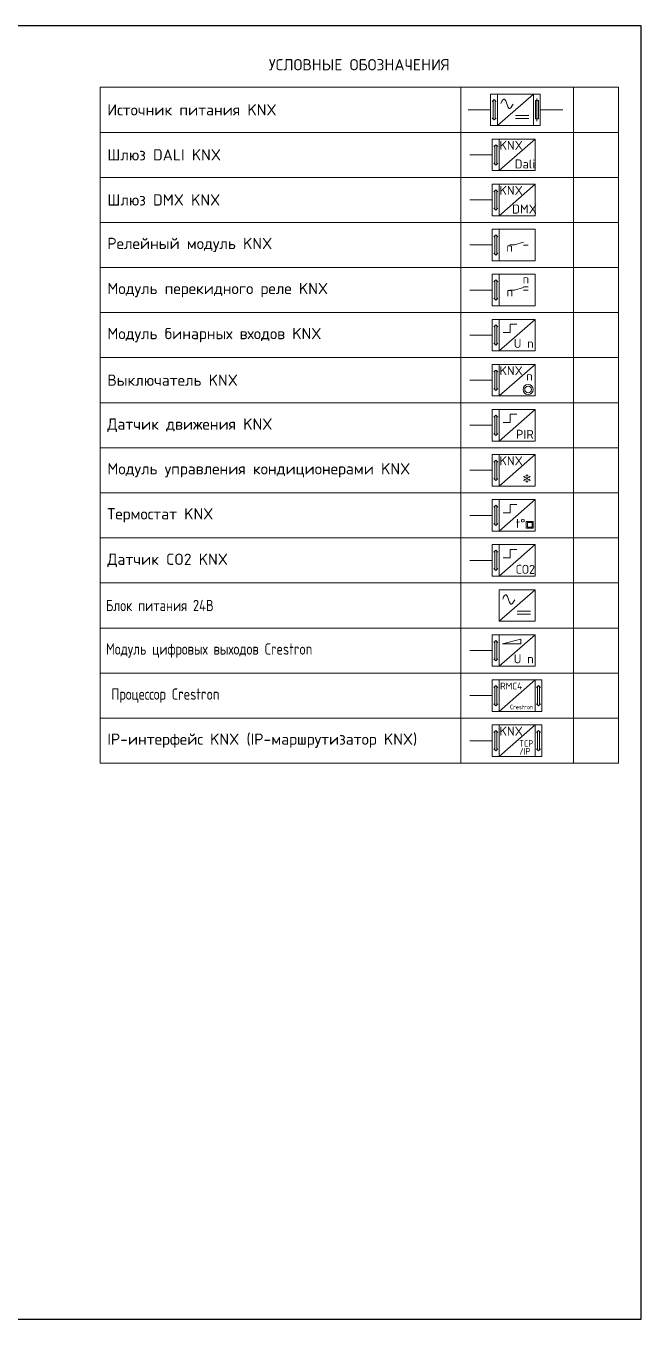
# Model space of a CAD drawing. Header units: millimetres. Extents: x -559267 to 14075, y 0 to 209897.
# Drawn here: x 258.5 to 395, y 392.6 to 679.6 of the extents above; entities that cross this region are included whole.
import ezdxf
from ezdxf.enums import TextEntityAlignment as Align

# ---------------------------------------------------------------- set-up
doc = ezdxf.new("R2010")
doc.units = ezdxf.units.MM
doc.layers.add('Схема KNX', color=7, linetype='Continuous', lineweight=20)
doc.styles.add('Unecom', font='GOST2304A_0.ttf', dxfattribs={"height": 2.5})
doc.styles.add('Unecom 2.0', font='isocpeur.ttf', dxfattribs={"height": 2})

# ---------------------------------------------------------------- blocks, each defined once
blk = doc.blocks.new('*U106')
at = {"insert": (57.5, -5), "char_height": 2.5, "width": 115, "attachment_point": 5, "style": 'Unecom'}
blk.add_mtext('\\pxqc;{\\fISOCPEUR|b0|i0|c204|p34;УСЛОВНЫЕ ОБОЗНАЧЕНИЯ}', dxfattribs=at)
blk = doc.blocks.new('*U105')
at = {"layer": 'Схема KNX'}
for points in [[(0, 0), (80, 0), (80, -10), (0, -10)], [(80, 0), (105, 0), (105, -10), (80, -10)], [(105, 0), (115, 0), (115, -10), (105, -10)], [(88.13, -1.5), (86.63, -1.5), (86.63, -8.5), (88.13, -8.5)], [(88.13, -1.5), (96.13, -1.5), (96.13, -8.5), (88.13, -8.5)], [(97.63, -1.5), (96.13, -1.5), (96.13, -8.5), (97.63, -8.5)], [(96.55, -2.97), (97.21, -2.97), (97.21, -7.04), (96.55, -7.04)]]:
    blk.add_lwpolyline(points, close=True, dxfattribs=at)
for points in [[(87.4, -2.75), (86.97, -3.18), (87.4, -2.75), (87.83, -3.18), (87.4, -2.75)], [(88.13, -8.5), (96.13, -1.5)], [(96.88, -7.54), (96.88, -2.47)], [(86.63, -5), (81.63, -5)], [(87.17, -2.98), (87.17, -7.04)], [(87.6, -2.96), (87.6, -7.05)], [(102.63, -5), (97.63, -5)], [(87.4, -7.26), (86.95, -6.82)], [(87.83, -6.82), (87.4, -7.26)], [(95.12, -6.26), (92.11, -6.26)], [(95.12, -6.94), (92.11, -6.94)]]:
    blk.add_lwpolyline(points, dxfattribs=at)
blk.add_open_spline([(88.92, -3.6), (89.23, -2.75), (90.03, -2.01), (90.42, -5.53), (91.25, -4.45), (91.61, -3.77)], degree=3, knots=[0, 0, 0, 0, 1.398004, 4.350006, 5.948836, 5.948836, 5.948836, 5.948836], dxfattribs=at)
at = {"layer": 'Схема KNX', "insert": (40, -5), "char_height": 2.5, "width": 80, "attachment_point": 5, "style": 'Unecom'}
blk.add_mtext('\\pxql;{\\fISOCPEUR|b0|i0|c204|p34; Источник питания \\fISOCPEUR|b0|i0|c0|p34;KNX}', dxfattribs=at)
blk = doc.blocks.new('*U107')
at = {"layer": 'Схема KNX'}
for points in [[(0, 0), (80, 0), (80, -10), (0, -10)], [(80, 0), (105, 0), (105, -10), (80, -10)], [(105, 0), (115, 0), (115, -10), (105, -10)], [(88.5, -1.5), (87, -1.5), (87, -8.5), (88.5, -8.5)], [(88.5, -1.5), (96.5, -1.5), (96.5, -8.5), (88.5, -8.5)]]:
    blk.add_lwpolyline(points, close=True, dxfattribs=at)
for points in [[(87.77, -2.75), (87.34, -3.18), (87.77, -2.75), (88.2, -3.18), (87.77, -2.75)], [(88.5, -8.5), (96.5, -1.5)], [(87, -5), (82, -5)], [(87.55, -2.98), (87.55, -7.04)], [(87.98, -2.96), (87.98, -7.05)], [(87.77, -7.26), (87.33, -6.82)], [(88.2, -6.82), (87.77, -7.26)]]:
    blk.add_lwpolyline(points, dxfattribs=at)
at = {"insert": (40, -5), "char_height": 2.5, "width": 80, "attachment_point": 5, "style": 'Unecom'}
blk.add_mtext('\\pxql;{\\fISOCPEUR|b0|i0|c204|p34; Шлюз DALI KNX}', dxfattribs=at)
at = {"style": 'Unecom'}
blk.add_attdef('ТОКП8', text='', height=2.5, dxfattribs=at).set_placement((109.93, -5), align=Align.MIDDLE_RIGHT)
at = {"layer": 'Схема KNX', "ltscale": 100, "style": 'Unecom 2.0'}
blk.add_text('KNX', height=2, dxfattribs=at).set_placement((91.18, -2.89), align=Align.MIDDLE_CENTER)
at = {"layer": 'Схема KNX', "insert": (91.97, -6.02), "char_height": 2, "attachment_point": 1, "style": 'Unecom 2.0'}
blk.add_mtext_dynamic_manual_height_columns('Dali', width=3.5378, gutter_width=12.5, heights=[0], dxfattribs=at)
blk = doc.blocks.new('*U108')
at = {"layer": 'Схема KNX'}
for points in [[(0, 0), (80, 0), (80, -10), (0, -10)], [(80, 0), (105, 0), (105, -10), (80, -10)], [(105, 0), (115, 0), (115, -10), (105, -10)], [(88.5, -1.5), (87, -1.5), (87, -8.5), (88.5, -8.5)], [(88.5, -1.5), (96.5, -1.5), (96.5, -8.5), (88.5, -8.5)]]:
    blk.add_lwpolyline(points, close=True, dxfattribs=at)
for points in [[(87.77, -2.75), (87.34, -3.18), (87.77, -2.75), (88.2, -3.18), (87.77, -2.75)], [(88.5, -8.5), (96.5, -1.5)], [(87, -5), (82, -5)], [(87.55, -2.98), (87.55, -7.04)], [(87.98, -2.96), (87.98, -7.05)], [(87.77, -7.26), (87.33, -6.82)], [(88.2, -6.82), (87.77, -7.26)]]:
    blk.add_lwpolyline(points, dxfattribs=at)
at = {"insert": (40, -5), "char_height": 2.5, "width": 80, "attachment_point": 5, "style": 'Unecom'}
blk.add_mtext('\\pxql;{\\fISOCPEUR|b0|i0|c204|p34; Шлюз \\fISOCPEUR|b0|i0|c0|p34;DMX\\fISOCPEUR|b0|i0|c204|p34; \\fISOCPEUR|b0|i0|c0|p34;KNX}', dxfattribs=at)
at = {"style": 'Unecom'}
blk.add_attdef('ТОКП9', text='', height=2.5, dxfattribs=at).set_placement((109.93, -5), align=Align.MIDDLE_RIGHT)
at = {"layer": 'Схема KNX', "ltscale": 100, "style": 'Unecom 2.0'}
blk.add_text('KNX', height=2, dxfattribs=at).set_placement((91.18, -2.89), align=Align.MIDDLE_CENTER)
at = {"layer": 'Схема KNX', "insert": (91.4, -6.02), "char_height": 2, "attachment_point": 1, "style": 'Unecom 2.0'}
blk.add_mtext_dynamic_manual_height_columns('DMX', width=3.458, gutter_width=12.5, heights=[0], dxfattribs=at)
blk = doc.blocks.new('*U109')
at = {"layer": 'Схема KNX'}
for points in [[(0, 0), (80, 0), (80, -10), (0, -10)], [(80, 0), (105, 0), (105, -10), (80, -10)], [(105, 0), (115, 0), (115, -10), (105, -10)], [(88.5, -1.5), (87, -1.5), (87, -8.5), (88.5, -8.5)], [(88.5, -1.5), (96.5, -1.5), (96.5, -8.5), (88.5, -8.5)]]:
    blk.add_lwpolyline(points, close=True, dxfattribs=at)
for points in [[(87.77, -2.75), (87.34, -3.18), (87.77, -2.75), (88.2, -3.18), (87.77, -2.75)], [(87, -5), (82, -5)], [(87.55, -2.98), (87.55, -7.04)], [(87.98, -2.96), (87.98, -7.05)], [(90.88, -5), (91.91, -5)], [(91.91, -5), (93.94, -4.4)], [(94.92, -5.04), (93.92, -5.04)], [(87.77, -7.26), (87.33, -6.82)], [(88.2, -6.82), (87.77, -7.26)]]:
    blk.add_lwpolyline(points, dxfattribs=at)
at = {"char_height": 2.5, "attachment_point": 5, "style": 'Unecom'}
for s, insert, width in [('\\pxql;{\\fISOCPEUR|b0|i0|c204|p34; Релейный модуль \\fISOCPEUR|b0|i0|c0|p34;KNX}', (40, -5), 80), ('{\\fISOCPEUR|b0|i0|c204|p34; \\fISOCPEUR|b0|i0|c0|p34;\\H0.8x;n\\fISOCPEUR|b0|i0|c204|p34;\\H1.25x; }', (90.05, -5.52), 10)]:
    blk.add_mtext(s, dxfattribs=dict(at, insert=insert, width=width))
at = {"style": 'Unecom'}
blk.add_attdef('ТОКП10', text='', height=2.5, dxfattribs=at).set_placement((109.93, -5), align=Align.MIDDLE_RIGHT)
blk = doc.blocks.new('*U110')
at = {"layer": 'Схема KNX'}
for points in [[(0, 0), (80, 0), (80, -10), (0, -10)], [(80, 0), (105, 0), (105, -10), (80, -10)], [(105, 0), (115, 0), (115, -10), (105, -10)], [(88.5, -1.5), (87, -1.5), (87, -8.5), (88.5, -8.5)], [(88.5, -1.5), (96.5, -1.5), (96.5, -8.5), (88.5, -8.5)]]:
    blk.add_lwpolyline(points, close=True, dxfattribs=at)
for points in [[(87.77, -2.75), (87.34, -3.18), (87.77, -2.75), (88.2, -3.18), (87.77, -2.75)], [(87, -5), (82, -5)], [(87.55, -2.98), (87.55, -7.04)], [(87.98, -2.96), (87.98, -7.05)], [(90.88, -5), (91.91, -5)], [(91.91, -5), (93.94, -4.4)], [(93.92, -4.26), (94.92, -4.26)], [(94.92, -5.04), (93.92, -5.04)], [(87.77, -7.26), (87.33, -6.82)], [(88.2, -6.82), (87.77, -7.26)]]:
    blk.add_lwpolyline(points, dxfattribs=at)
at = {"char_height": 2.5, "attachment_point": 5, "style": 'Unecom'}
for s, insert, width in [('{\\fISOCPEUR|b0|i0|c204|p34;\\H0.8x;   \\fISOCPEUR|b0|i0|c0|p34;n\\fISOCPEUR|b0|i0|c204|p34;\\H1.25x; }', (92.55, -2.55), 10), ('\\pxql;{\\fISOCPEUR|b0|i0|c204|p34; Модуль перекидного реле \\fISOCPEUR|b0|i0|c0|p34;KNX}', (40, -5), 80), ('{\\fISOCPEUR|b0|i0|c204|p34;\\H0.8x;   \\fISOCPEUR|b0|i0|c0|p34;n\\fISOCPEUR|b0|i0|c204|p34;\\H1.25x; }', (88.98, -5.43), 10)]:
    blk.add_mtext(s, dxfattribs=dict(at, insert=insert, width=width))
at = {"style": 'Unecom'}
blk.add_attdef('ТОКП12', text='', height=2.5, dxfattribs=at).set_placement((109.93, -5), align=Align.MIDDLE_RIGHT)
blk = doc.blocks.new('*U111')
at = {"layer": 'Схема KNX'}
for points in [[(0, 0), (80, 0), (80, -10), (0, -10)], [(80, 0), (105, 0), (105, -10), (80, -10)], [(105, 0), (115, 0), (115, -10), (105, -10)], [(88.5, -1.5), (87, -1.5), (87, -8.5), (88.5, -8.5)], [(88.5, -1.5), (96.5, -1.5), (96.5, -8.5), (88.5, -8.5)]]:
    blk.add_lwpolyline(points, close=True, dxfattribs=at)
for points in [[(87.77, -2.75), (87.34, -3.18), (87.77, -2.75), (88.2, -3.18), (87.77, -2.75)], [(88.5, -8.5), (96.5, -1.5)], [(92.47, -2.58), (90.99, -2.58), (90.99, -4.42), (89.42, -4.42)], [(87, -5), (82, -5)], [(87.55, -2.98), (87.55, -7.04)], [(87.98, -2.96), (87.98, -7.05)], [(87.77, -7.26), (87.33, -6.82)], [(88.2, -6.82), (87.77, -7.26)]]:
    blk.add_lwpolyline(points, dxfattribs=at)
at = {"char_height": 2.5, "attachment_point": 5, "style": 'Unecom'}
for s, insert, width in [('\\pxql;{\\fISOCPEUR|b0|i0|c204|p34; Модуль бинарных входов \\fISOCPEUR|b0|i0|c0|p34;KNX}', (40, -5), 80), ('{\\fISOCPEUR|b0|i0|c204|p34;  \\fISOCPEUR|b0|i0|c0|p34;\\H0.8x;U n\\fISOCPEUR|b0|i0|c204|p34;\\H1.25x; }', (92.37, -6.84), 10)]:
    blk.add_mtext(s, dxfattribs=dict(at, insert=insert, width=width))
at = {"style": 'Unecom'}
blk.add_attdef('ТОКП13', text='', height=2.5, dxfattribs=at).set_placement((109.93, -5), align=Align.MIDDLE_RIGHT)
blk = doc.blocks.new('*U112')
at = {"layer": 'Схема KNX'}
for points in [[(0, 0), (80, 0), (80, -10), (0, -10)], [(80, 0), (105, 0), (105, -10), (80, -10)], [(105, 0), (115, 0), (115, -10), (105, -10)], [(88.5, -1.5), (87, -1.5), (87, -8.5), (88.5, -8.5)], [(88.5, -1.5), (96.5, -1.5), (96.5, -8.5), (88.5, -8.5)]]:
    blk.add_lwpolyline(points, close=True, dxfattribs=at)
for points in [[(87.77, -2.75), (87.34, -3.18), (87.77, -2.75), (88.2, -3.18), (87.77, -2.75)], [(88.5, -8.5), (96.5, -1.5)], [(87, -5), (82, -5)], [(87.55, -2.98), (87.55, -7.04)], [(87.98, -2.96), (87.98, -7.05)], [(87.77, -7.26), (87.33, -6.82)], [(88.2, -6.82), (87.77, -7.26)]]:
    blk.add_lwpolyline(points, dxfattribs=at)
for radius in [1.12, 0.749]:
    blk.add_circle((94.93, -7.06), radius, dxfattribs=at)
at = {"char_height": 2.5, "attachment_point": 5, "style": 'Unecom'}
for s, insert, width in [('\\pxql;{\\fISOCPEUR|b0|i0|c204|p34; Выключатель \\fISOCPEUR|b0|i0|c0|p34;KNX}', (40, -5), 80), ('{\\fISOCPEUR|b0|i0|c204|p34;\\H0.8x;   \\fISOCPEUR|b0|i0|c0|p34;n\\fISOCPEUR|b0|i0|c204|p34;\\H1.25x; }', (93.35, -4.09), 10)]:
    blk.add_mtext(s, dxfattribs=dict(at, insert=insert, width=width))
at = {"style": 'Unecom'}
blk.add_attdef('ТОКП17', text='', height=2.5, dxfattribs=at).set_placement((109.93, -5), align=Align.MIDDLE_RIGHT)
at = {"layer": 'Схема KNX', "ltscale": 100, "style": 'Unecom 2.0'}
blk.add_text('KNX', height=2, dxfattribs=at).set_placement((91.18, -2.89), align=Align.MIDDLE_CENTER)
blk = doc.blocks.new('*U113')
at = {"layer": 'Схема KNX'}
for points in [[(0, 0), (80, 0), (80, -10), (0, -10)], [(80, 0), (105, 0), (105, -10), (80, -10)], [(105, 0), (115, 0), (115, -10), (105, -10)], [(88.5, -1.5), (87, -1.5), (87, -8.5), (88.5, -8.5)], [(88.5, -1.5), (96.5, -1.5), (96.5, -8.5), (88.5, -8.5)]]:
    blk.add_lwpolyline(points, close=True, dxfattribs=at)
for points in [[(87.77, -2.75), (87.34, -3.18), (87.77, -2.75), (88.2, -3.18), (87.77, -2.75)], [(88.5, -8.5), (96.5, -1.5)], [(92.47, -2.58), (90.99, -2.58), (90.99, -4.42), (89.42, -4.42)], [(87, -5), (82, -5)], [(87.55, -2.98), (87.55, -7.04)], [(87.98, -2.96), (87.98, -7.05)], [(87.77, -7.26), (87.33, -6.82)], [(88.2, -6.82), (87.77, -7.26)]]:
    blk.add_lwpolyline(points, dxfattribs=at)
at = {"insert": (40, -5), "char_height": 2.5, "width": 80, "attachment_point": 5, "style": 'Unecom'}
blk.add_mtext('\\pxql;{\\fISOCPEUR|b0|i0|c204|p34; Датчик движения \\fISOCPEUR|b0|i0|c0|p34;KNX}', dxfattribs=at)
at = {"style": 'Unecom'}
blk.add_attdef('ТОКП19', text='', height=2.5, dxfattribs=at).set_placement((109.93, -5), align=Align.MIDDLE_RIGHT)
at = {"layer": 'Схема KNX', "insert": (92.24, -6.02), "char_height": 2, "attachment_point": 1, "style": 'Unecom 2.0'}
blk.add_mtext_dynamic_manual_height_columns('PIR', width=3.5378, gutter_width=12.5, heights=[0], dxfattribs=at)
blk = doc.blocks.new('*U114')
at = {"layer": 'Схема KNX'}
for points in [[(0, 0), (80, 0), (80, -10), (0, -10)], [(80, 0), (105, 0), (105, -10), (80, -10)], [(105, 0), (115, 0), (115, -10), (105, -10)], [(88.5, -1.5), (87, -1.5), (87, -8.5), (88.5, -8.5)], [(88.5, -1.5), (96.5, -1.5), (96.5, -8.5), (88.5, -8.5)]]:
    blk.add_lwpolyline(points, close=True, dxfattribs=at)
for points in [[(87.77, -2.75), (87.34, -3.18), (87.77, -2.75), (88.2, -3.18), (87.77, -2.75)], [(88.5, -8.5), (96.5, -1.5)], [(87, -5), (82, -5)], [(87.55, -2.98), (87.55, -7.04)], [(87.98, -2.96), (87.98, -7.05)], [(87.77, -7.26), (87.33, -6.82)], [(88.2, -6.82), (87.77, -7.26)]]:
    blk.add_lwpolyline(points, dxfattribs=at)
at = {"insert": (40, -5), "char_height": 2.5, "width": 80, "attachment_point": 5, "style": 'Unecom'}
blk.add_mtext('\\pxql;{\\fISOCPEUR|b0|i0|c204|p34; Модуль управления кондиционерами \\fISOCPEUR|b0|i0|c0|p34;KNX}', dxfattribs=at)
at = {"style": 'Unecom'}
blk.add_attdef('ТОКП15', text='', height=2.5, dxfattribs=at).set_placement((109.93, -5), align=Align.MIDDLE_RIGHT)
at = {"layer": 'Схема KNX', "ltscale": 100, "style": 'Unecom 2.0'}
blk.add_text('KNX', height=2, dxfattribs=at).set_placement((91.18, -2.89), align=Align.MIDDLE_CENTER)
at = {"layer": 'Схема KNX', "insert": (93.64, -5.81), "char_height": 2, "attachment_point": 1, "style": 'Unecom'}
blk.add_mtext_dynamic_manual_height_columns('{\\fMS PGothic|b0|i0|c128|p34;❄}', width=2.9523, gutter_width=12.5, heights=[0], dxfattribs=at)
blk = doc.blocks.new('*U115')
at = {"layer": 'Схема KNX'}
for points in [[(0, 0), (80, 0), (80, -10), (0, -10)], [(80, 0), (105, 0), (105, -10), (80, -10)], [(105, 0), (115, 0), (115, -10), (105, -10)], [(88.5, -1.5), (87, -1.5), (87, -8.5), (88.5, -8.5)], [(88.5, -1.5), (96.5, -1.5), (96.5, -8.5), (88.5, -8.5)], [(94.54, -6.35), (96.04, -6.35), (96.04, -7.85), (94.54, -7.85)], [(94.78, -6.57), (95.84, -6.57), (95.84, -7.63), (94.78, -7.63)]]:
    blk.add_lwpolyline(points, close=True, dxfattribs=at)
for points in [[(87.77, -2.75), (87.34, -3.18), (87.77, -2.75), (88.2, -3.18), (87.77, -2.75)], [(88.5, -8.5), (96.5, -1.5)], [(92.47, -2.58), (90.99, -2.58), (90.99, -4.42), (89.42, -4.42)], [(87, -5), (82, -5)], [(87.55, -2.98), (87.55, -7.04)], [(87.98, -2.96), (87.98, -7.05)], [(87.77, -7.26), (87.33, -6.82)], [(88.2, -6.82), (87.77, -7.26)]]:
    blk.add_lwpolyline(points, dxfattribs=at)
at = {"insert": (40, -5), "char_height": 2.5, "width": 80, "attachment_point": 5, "style": 'Unecom'}
blk.add_mtext('\\pxql;{\\fISOCPEUR|b0|i0|c204|p34; Термостат \\fISOCPEUR|b0|i0|c0|p34;KNX}', dxfattribs=at)
at = {"style": 'Unecom'}
blk.add_attdef('ТОКП22', text='', height=2.5, dxfattribs=at).set_placement((109.93, -5), align=Align.MIDDLE_RIGHT)
at = {"layer": 'Схема KNX', "insert": (92.18, -5.78), "char_height": 2, "attachment_point": 1, "style": 'Unecom 2.0'}
blk.add_mtext_dynamic_manual_height_columns('t%%D', width=2, gutter_width=12.5, heights=[0], dxfattribs=at)
blk = doc.blocks.new('*U116')
at = {"layer": 'Схема KNX'}
for points in [[(0, 0), (80, 0), (80, -10), (0, -10)], [(80, 0), (105, 0), (105, -10), (80, -10)], [(105, 0), (115, 0), (115, -10), (105, -10)], [(88.5, -1.5), (87, -1.5), (87, -8.5), (88.5, -8.5)], [(88.5, -1.5), (96.5, -1.5), (96.5, -8.5), (88.5, -8.5)]]:
    blk.add_lwpolyline(points, close=True, dxfattribs=at)
for points in [[(87.77, -2.75), (87.34, -3.18), (87.77, -2.75), (88.2, -3.18), (87.77, -2.75)], [(88.5, -8.5), (96.5, -1.5)], [(92.47, -2.58), (90.99, -2.58), (90.99, -4.42), (89.42, -4.42)], [(87, -5), (82, -5)], [(87.55, -2.98), (87.55, -7.04)], [(87.98, -2.96), (87.98, -7.05)], [(87.77, -7.26), (87.33, -6.82)], [(88.2, -6.82), (87.77, -7.26)]]:
    blk.add_lwpolyline(points, dxfattribs=at)
at = {"insert": (40, -5), "char_height": 2.5, "width": 80, "attachment_point": 5, "style": 'Unecom'}
blk.add_mtext('\\pxql;{\\fISOCPEUR|b0|i0|c204|p34; Датчик \\fISOCPEUR|b0|i0|c0|p34;CO2\\fISOCPEUR|b0|i0|c204|p34; \\fISOCPEUR|b0|i0|c0|p34;KNX}', dxfattribs=at)
at = {"style": 'Unecom'}
blk.add_attdef('ТОКП21', text='', height=2.5, dxfattribs=at).set_placement((109.93, -5), align=Align.MIDDLE_RIGHT)
at = {"layer": 'Схема KNX', "insert": (92.22, -5.98), "char_height": 2, "attachment_point": 1, "style": 'Unecom 2.0'}
blk.add_mtext_dynamic_manual_height_columns('СО2', width=2, gutter_width=12.5, heights=[0], dxfattribs=at)
blk = doc.blocks.new('*U117')
at = {"layer": 'Схема KNX'}
for points in [[(0, 0), (80, 0), (80, -10), (0, -10)], [(80, 0), (105, 0), (105, -10), (80, -10)], [(105, 0), (115, 0), (115, -10), (105, -10)], [(88.5, -1.5), (96.5, -1.5), (96.5, -8.5), (88.5, -8.5)]]:
    blk.add_lwpolyline(points, close=True, dxfattribs=at)
for points in [[(88.5, -8.5), (96.5, -1.5)], [(95.49, -6.26), (92.48, -6.26)], [(95.49, -6.94), (92.48, -6.94)]]:
    blk.add_lwpolyline(points, dxfattribs=at)
blk.add_open_spline([(89.3, -3.6), (89.6, -2.75), (90.4, -2.01), (90.79, -5.53), (91.62, -4.45), (91.98, -3.77)], degree=3, knots=[0, 0, 0, 0, 1.398004, 4.350006, 5.948836, 5.948836, 5.948836, 5.948836], dxfattribs=at)
at = {"layer": 'Схема KNX', "insert": (40, -5), "char_height": 2.5, "width": 80, "attachment_point": 5, "style": 'Unecom'}
blk.add_mtext('\\pxql; Блок питания 24В', dxfattribs=at)
blk = doc.blocks.new('*U118')
at = {"layer": 'Схема KNX'}
for points in [[(0, 0), (80, 0), (80, -10), (0, -10)], [(80, 0), (105, 0), (105, -10), (80, -10)], [(105, 0), (115, 0), (115, -10), (105, -10)], [(88.5, -1.5), (87, -1.5), (87, -8.5), (88.5, -8.5)], [(88.5, -1.5), (96.5, -1.5), (96.5, -8.5), (88.5, -8.5)]]:
    blk.add_lwpolyline(points, close=True, dxfattribs=at)
for points in [[(87.77, -2.75), (87.34, -3.18), (87.77, -2.75), (88.2, -3.18), (87.77, -2.75)], [(88.5, -8.5), (96.5, -1.5)], [(89.27, -3.49), (93.31, -3.49), (93.31, -2.48), (89.27, -3.49)], [(87, -5), (82, -5)], [(87.55, -2.98), (87.55, -7.04)], [(87.98, -2.96), (87.98, -7.05)], [(87.77, -7.26), (87.33, -6.82)], [(88.2, -6.82), (87.77, -7.26)]]:
    blk.add_lwpolyline(points, dxfattribs=at)
at = {"char_height": 2.5, "attachment_point": 5, "style": 'Unecom'}
for s, insert, width in [('\\pxql; Модуль цифровых выходов Crestron', (40, -5), 80), ('{\\fISOCPEUR|b0|i0|c204|p34;  \\fISOCPEUR|b0|i0|c0|p34;\\H0.8x;U n\\fISOCPEUR|b0|i0|c204|p34;\\H1.25x; }', (92.37, -6.84), 10)]:
    blk.add_mtext(s, dxfattribs=dict(at, insert=insert, width=width))
at = {"style": 'Unecom'}
blk.add_attdef('ТОКП14', text='', height=2.5, dxfattribs=at).set_placement((109.93, -5), align=Align.MIDDLE_RIGHT)
blk = doc.blocks.new('*U119')
at = {"layer": 'Схема KNX'}
for points in [[(0, 0), (80, 0), (80, -10), (0, -10)], [(80, 0), (105, 0), (105, -10), (80, -10)], [(105, 0), (115, 0), (115, -10), (105, -10)], [(88.5, -1.5), (87, -1.5), (87, -8.5), (88.5, -8.5)], [(88.5, -1.5), (96.5, -1.5), (96.5, -8.5), (88.5, -8.5)], [(96.5, -8.5), (98, -8.5), (98, -1.5), (96.5, -1.5)]]:
    blk.add_lwpolyline(points, close=True, dxfattribs=at)
for points in [[(87.77, -2.75), (87.34, -3.18), (87.77, -2.75), (88.2, -3.18), (87.77, -2.75)], [(88.5, -8.5), (96.5, -1.5)], [(96.8, -3.18), (97.23, -2.74)], [(97.23, -2.74), (97.67, -3.18)], [(87, -5), (82, -5)], [(87.55, -2.98), (87.55, -7.04)], [(87.98, -2.96), (87.98, -7.05)], [(97.02, -7.04), (97.02, -2.95)], [(97.45, -7.02), (97.45, -2.96)], [(87.77, -7.26), (87.33, -6.82)], [(88.2, -6.82), (87.77, -7.26)], [(97.23, -7.25), (97.66, -6.82), (97.23, -7.25), (96.8, -6.82), (97.23, -7.25)]]:
    blk.add_lwpolyline(points, dxfattribs=at)
at = {"layer": 'Схема KNX', "ltscale": 100, "style": 'Unecom 2.0'}
blk.add_text('RMC4', height=1.5, dxfattribs=at).set_placement((91.18, -2.89), align=Align.MIDDLE_CENTER)
at = {"layer": 'Схема KNX', "insert": (40, -5), "char_height": 2.5, "width": 80, "attachment_point": 5, "style": 'Unecom'}
blk.add_mtext('\\pxl1,ql;Процессор Crestron', dxfattribs=at)
at = {"layer": 'Схема KNX', "insert": (90.92, -7.03), "char_height": 1, "attachment_point": 1, "line_spacing_factor": 0.7, "style": 'Unecom'}
blk.add_mtext_dynamic_manual_height_columns('Crestron', width=11.4761, gutter_width=12.5, heights=[0], dxfattribs=at)
at = {"layer": 'Схема KNX', "style": 'Unecom'}
blk.add_attdef('ТОКП2', text='', height=2.5, dxfattribs=at).set_placement((109.93, -5), align=Align.MIDDLE_RIGHT)
blk = doc.blocks.new('*U120')
at = {"layer": 'Схема KNX'}
for points in [[(0, 0), (80, 0), (80, -10), (0, -10)], [(80, 0), (105, 0), (105, -10), (80, -10)], [(105, 0), (115, 0), (115, -10), (105, -10)], [(88.5, -1.5), (87, -1.5), (87, -8.5), (88.5, -8.5)], [(88.5, -1.5), (96.5, -1.5), (96.5, -8.5), (88.5, -8.5)], [(96.5, -8.5), (98, -8.5), (98, -1.5), (96.5, -1.5)]]:
    blk.add_lwpolyline(points, close=True, dxfattribs=at)
for points in [[(87.77, -2.75), (87.34, -3.18), (87.77, -2.75), (88.2, -3.18), (87.77, -2.75)], [(88.5, -8.5), (96.5, -1.5)], [(96.8, -3.18), (97.23, -2.74)], [(97.23, -2.74), (97.67, -3.18)], [(87, -5), (82, -5)], [(87.55, -2.98), (87.55, -7.04)], [(87.98, -2.96), (87.98, -7.05)], [(97.02, -7.04), (97.02, -2.95)], [(97.45, -7.02), (97.45, -2.96)], [(87.77, -7.26), (87.33, -6.82)], [(88.2, -6.82), (87.77, -7.26)], [(97.23, -7.25), (97.66, -6.82), (97.23, -7.25), (96.8, -6.82), (97.23, -7.25)]]:
    blk.add_lwpolyline(points, dxfattribs=at)
at = {"layer": 'Схема KNX', "ltscale": 100, "style": 'Unecom 2.0'}
blk.add_text('KNX', height=2, dxfattribs=at).set_placement((91.18, -2.89), align=Align.MIDDLE_CENTER)
at = {"layer": 'Схема KNX', "insert": (40, -5), "char_height": 2.5, "width": 80, "attachment_point": 5, "style": 'Unecom'}
blk.add_mtext('\\pxql;{\\fISOCPEUR|b0|i0|c204|p34; \\fISOCPEUR|b0|i0|c0|p34;IP\\fISOCPEUR|b0|i0|c204|p34;-интерфейс \\fISOCPEUR|b0|i0|c0|p34;KNX (IP-\\fISOCPEUR|b0|i0|c204|p34;маршрутизатор\\fISOCPEUR|b0|i0|c0|p34; KNX)}', dxfattribs=at)
at = {"layer": 'Схема KNX', "insert": (92.99, -4.88), "char_height": 1.5, "attachment_point": 1, "line_spacing_factor": 0.7, "style": 'Unecom'}
blk.add_mtext_dynamic_manual_height_columns('TCP\\P/IP', width=2.9523, gutter_width=12.5, heights=[0], dxfattribs=at)
at = {"layer": 'Схема KNX', "style": 'Unecom'}
blk.add_attdef('ТОКП5', text='', height=2.5, dxfattribs=at).set_placement((109.93, -5), align=Align.MIDDLE_RIGHT)

msp = doc.modelspace()

# ---------------------------------------------------------------- linework, layer by layer
at = {"layer": 'Defpoints', "color": 6}
msp.add_lwpolyline([(0, 679.64), (0, 392.64), (395, 392.64), (395, 679.64), (0, 679.64)], dxfattribs=at)

# ---------------------------------------------------------------- block references
for name, p in [('*U106', (274.99, 676.01)), ('*U105', (274.99, 666.01)), ('*U107', (274.99, 656.01)), ('*U108', (274.99, 646.01)), ('*U109', (274.99, 636.01)), ('*U110', (274.99, 626.01)), ('*U111', (274.99, 616.01)), ('*U112', (274.99, 606.01)), ('*U113', (274.99, 596.01)), ('*U114', (274.99, 586.01)), ('*U115', (274.99, 576.01)), ('*U116', (274.99, 566.01)), ('*U117', (274.99, 556.01)), ('*U118', (274.99, 546.01)), ('*U119', (274.99, 536.01)), ('*U120', (274.99, 526.01))]:
    msp.add_blockref(name, p)

doc.saveas('drawing.dxf')
